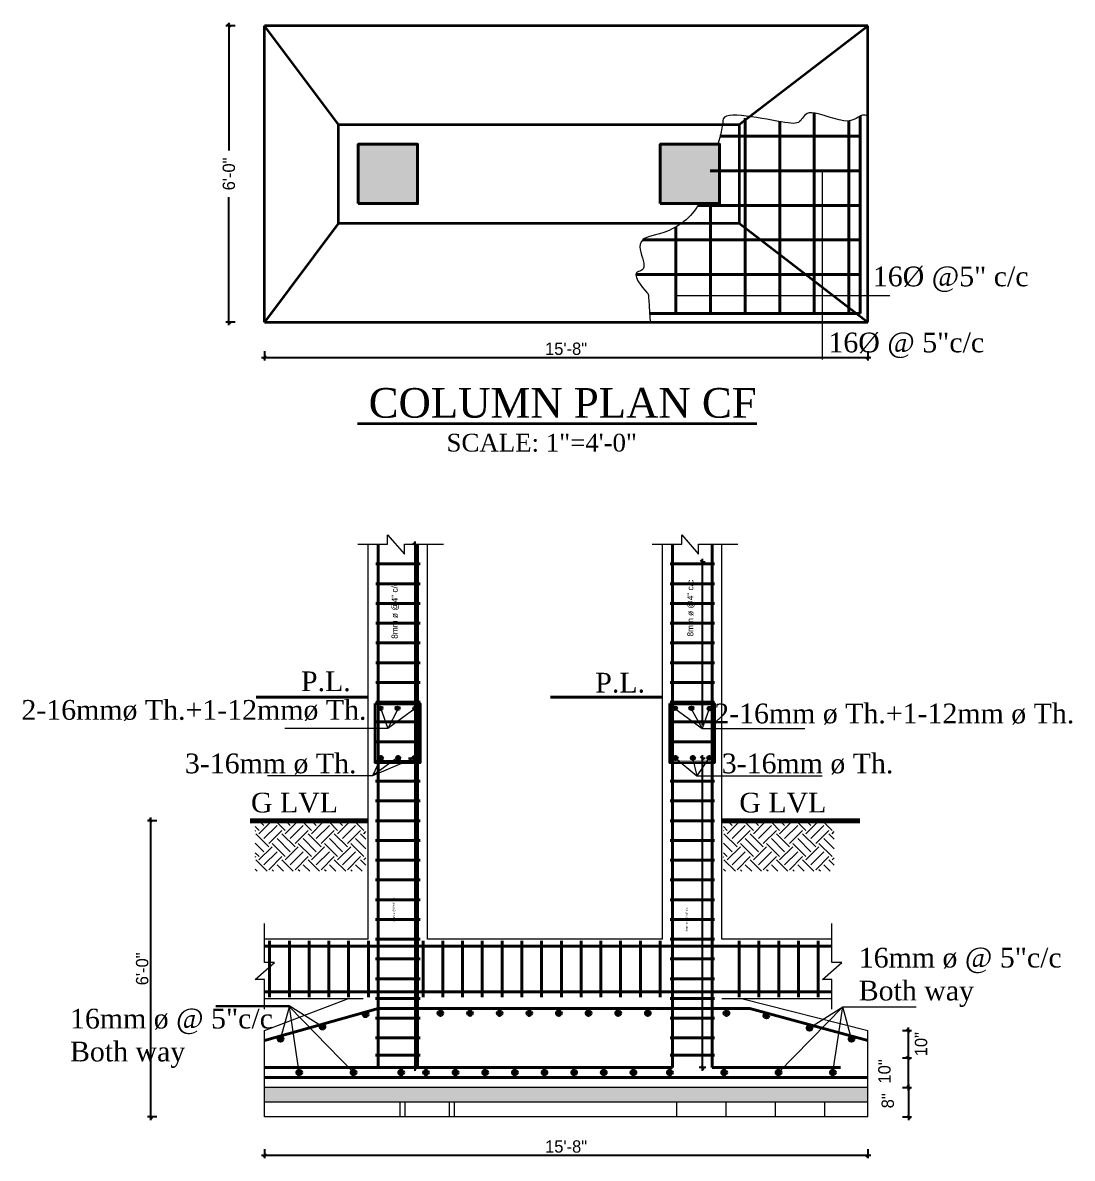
# Model space of a CAD drawing. Header units: inches. Extents: x -12073856 to 12321241, y -1226296 to 1319224.
# Drawn here: x 125933 to 126443, y 48647 to 49199 of the extents above; entities that cross this region are included whole.
import ezdxf
from ezdxf.enums import TextEntityAlignment as Align

# ---------------------------------------------------------------- set-up
doc = ezdxf.new("R2010")
doc.units = ezdxf.units.IN
doc.header["$MEASUREMENT"] = 0
doc.header["$PDMODE"] = 35
for name, color, linetype, lineweight in [('Column', 181, 'Continuous', 40), ('DIM_LINE', 173, 'Continuous', 20), ('elevation', 181, 'Continuous', 20), ('HACTH', 253, 'Continuous', 5), ('Hatch', 9, 'Continuous', 9), ('ST-REINFOR', 201, 'Continuous', 40), ('TEXT', 255, 'Continuous', 35), ('TRENCH', 1, 'Continuous', 35), ('WALL', 1, 'Continuous', 30), ('WALL ELV', 20, 'Continuous', 20), ('WALL SEC', 2, 'Continuous', 35)]:
    doc.layers.add(name, color=color, linetype=linetype, lineweight=lineweight)
doc.styles.add('NIR', font='COPRGTL.TTF')
doc.styles.add('ordinary', font='times.ttf')
doc.styles.get("Standard").update_dxf_attribs({"font": 'arial.ttf'})
doc.styles.add('TIMES 48', font='times.ttf', dxfattribs={"height": 4})
doc.dimstyles.new('Copy of Standard', dxfattribs={"dimtxt": 12, "dimasz": 4, "dimexe": 0, "dimexo": 6, "dimgap": 3, "dimtad": 1, "dimdec": 0, "dimzin": 0, "dimdsep": 46, "dimlunit": 4, "dimtxsty": 'Standard', "dimblk": 'ARCHTICK', "dimcen": 0.09, "dimdle": 3, "dimclrd": 256, "dimadec": 0, "dimazin": 0, "dimtfac": 1, "dimtdec": 0, "dimtofl": 0, "dimtmove": 0, "dimatfit": 3, "dimfxl": 1, "dimfxlon": 1, "dimtolj": 1, "dimtzin": 0, "dimlwd": -1, "dimarcsym": 0})
doc.dimstyles.new('nir 48', dxfattribs={"dimscale": 0.5, "dimtxt": 24, "dimasz": 3, "dimexe": 3, "dimexo": 6, "dimgap": 2, "dimtad": 3, "dimdec": 0, "dimzin": 3, "dimlunit": 4, "dimtxsty": 'NIR', "dimblk": 'OBLIQUE', "dimcen": 2.5, "dimdle": 3, "dimclrt": 3, "dimadec": 0, "dimazin": 0, "dimtfac": 1, "dimtdec": 0, "dimtmove": 2, "dimatfit": 3, "dimfxl": 1, "dimarcsym": 0})

# ---------------------------------------------------------------- blocks, each defined once
blk = doc.blocks.new('A$C269C7F18')
at = {"layer": 'Column'}
h = blk.add_hatch(color=256, dxfattribs=at)
h.paths.add_polyline_path([(12, 12), (8.85, 12), (8.86, 6), (12, 6)])
h.paths.add_polyline_path([(5.74, 12), (0, 12), (0, 6), (5.75, 6)])
h.paths.add_polyline_path([(8.85, 12), (5.74, 12), (5.75, 6), (8.86, 6)])
h.paths.add_polyline_path([(5.75, 6), (0, 6), (0, 0), (5.76, 0)])
h.paths.add_polyline_path([(8.86, 6), (5.75, 6), (5.76, 0), (8.87, 0)])
h.paths.add_polyline_path([(12, 6), (8.86, 6), (8.87, 0), (12, 0)])
blk.add_lwpolyline([(0, 0), (12, 0), (12, 12), (0, 12)], close=True, dxfattribs=at)
blk = doc.blocks.new('_ArchTick')
at = {"color": 0, "linetype": 'ByBlock', "const_width": 0.15}
blk.add_lwpolyline([(-0.5, -0.5), (0.5, 0.5)], dxfattribs=at)
blk = doc.blocks.new('_Oblique')
at = {"color": 0, "linetype": 'ByBlock', "lineweight": -2}
blk.add_line((-0.5, -0.5), (0.5, 0.5), dxfattribs=at)
blk = doc.blocks.new('*D2515')
at = {"layer": 'Defpoints', "color": 0, "transparency": 16777216}
for p in [(126033.68, 49197.68), (126050.95, 49197.68), (126050.95, 49053.68)]:
    blk.add_point(p, dxfattribs=at)
at = {"layer": 'DIM_LINE', "color": 0, "lineweight": -2, "transparency": 16777216}
for p, q in [((126036.68, 49197.68), (126032.18, 49197.68)), ((126036.68, 49053.68), (126032.18, 49053.68))]:
    blk.add_line(p, q, dxfattribs=at)
at = {"layer": 'DIM_LINE', "color": 0, "linetype": 'ByBlock', "lineweight": -2, "transparency": 16777216}
for p, q in [((126033.68, 49199.18), (126033.68, 49136.99)), ((126033.68, 49052.18), (126033.68, 49114.36))]:
    blk.add_line(p, q, dxfattribs=at)
at = {"layer": 'DIM_LINE', "color": 0, "lineweight": -2, "transparency": 16777216, "xscale": 1.5, "yscale": 1.5, "zscale": 1.5}
for p, rotation in [((126033.68, 49197.68), 90), ((126033.68, 49053.68), 270)]:
    blk.add_blockref('_Oblique', p, dxfattribs=dict(at, rotation=rotation))
at = {"layer": 'DIM_LINE', "color": 3, "transparency": 16777216, "insert": (126033.68, 49125.68), "char_height": 6, "attachment_point": 5, "rotation": 90, "style": 'NIR'}
blk.add_mtext('6\'-0"', dxfattribs=at)
blk = doc.blocks.new('*D2516')
at = {"layer": 'Defpoints', "color": 0, "transparency": 16777216}
for p in [(126121.66, 48945.49), (126123.97, 48841.64), (126130.15, 48841.64)]:
    blk.add_point(p, dxfattribs=at)
at = {"layer": 'DIM_LINE', "color": 0, "linetype": 'ByBlock', "lineweight": -2, "transparency": 16777216}
blk.add_line((126123.97, 48946.99), (126123.97, 48840.14), dxfattribs=at)
at = {"layer": 'DIM_LINE', "color": 0, "lineweight": -2, "transparency": 16777216}
for p, q in [((126123.97, 48945.49), (126125.47, 48945.49)), ((126126.97, 48841.64), (126122.47, 48841.64))]:
    blk.add_line(p, q, dxfattribs=at)
at = {"layer": 'DIM_LINE', "color": 0, "lineweight": -2, "transparency": 16777216, "xscale": 1.5, "yscale": 1.5, "zscale": 1.5}
for p, rotation in [((126123.97, 48945.49), 90), ((126123.97, 48841.64), 270)]:
    blk.add_blockref('_Oblique', p, dxfattribs=dict(at, rotation=rotation))
at = {"layer": 'DIM_LINE', "color": 3, "transparency": 16777216, "insert": (126114.5, 48913.55), "char_height": 3, "attachment_point": 5, "rotation": 90, "style": 'NIR'}
blk.add_mtext('8mm ø @4" c/c', dxfattribs=at)
blk = doc.blocks.new('*D2517')
at = {"layer": 'Defpoints', "color": 0, "transparency": 16777216}
for p in [(126108.54, 48841.64), (126123.97, 48691.32), (126125.35, 48691.32)]:
    blk.add_point(p, dxfattribs=at)
at = {"layer": 'DIM_LINE', "color": 0, "lineweight": -2, "transparency": 16777216}
for p, q in [((126120.97, 48841.64), (126125.47, 48841.64)), ((126123.97, 48691.32), (126122.47, 48691.32))]:
    blk.add_line(p, q, dxfattribs=at)
at = {"layer": 'DIM_LINE', "color": 0, "linetype": 'ByBlock', "lineweight": -2, "transparency": 16777216}
blk.add_line((126123.97, 48843.14), (126123.97, 48689.82), dxfattribs=at)
at = {"layer": 'DIM_LINE', "color": 0, "lineweight": -2, "transparency": 16777216, "xscale": 1.5, "yscale": 1.5, "zscale": 1.5}
for p, rotation in [((126123.97, 48841.64), 90), ((126123.97, 48691.32), 270)]:
    blk.add_blockref('_Oblique', p, dxfattribs=dict(at, rotation=rotation))
at = {"layer": 'DIM_LINE', "color": 3, "transparency": 16777216, "insert": (126113.93, 48768.13), "char_height": 1, "attachment_point": 5, "rotation": 90, "style": 'NIR'}
blk.add_mtext('8mm ø @6"+4" c/c', dxfattribs=at)
blk = doc.blocks.new('*D2518')
at = {"layer": 'Defpoints', "color": 0, "transparency": 16777216}
for p in [(126263.17, 48937.08), (126263.63, 48859.29), (126263.63, 48859.29)]:
    blk.add_point(p, dxfattribs=at)
at = {"layer": 'DIM_LINE', "color": 0, "linetype": 'ByBlock', "lineweight": -2, "transparency": 16777216}
blk.add_line((126263.63, 48938.58), (126263.63, 48857.79), dxfattribs=at)
at = {"layer": 'DIM_LINE', "color": 0, "lineweight": -2, "transparency": 16777216}
for p, q in [((126263.63, 48937.08), (126265.13, 48937.08)), ((126263.63, 48859.29), (126262.13, 48859.29))]:
    blk.add_line(p, q, dxfattribs=at)
at = {"layer": 'DIM_LINE', "color": 0, "lineweight": -2, "transparency": 16777216, "xscale": 1.5, "yscale": 1.5, "zscale": 1.5}
for p, rotation in [((126263.63, 48937.08), 90), ((126263.63, 48859.29), 270)]:
    blk.add_blockref('_Oblique', p, dxfattribs=dict(at, rotation=rotation))
at = {"layer": 'DIM_LINE', "color": 3, "transparency": 16777216, "insert": (126258.17, 48914.62), "char_height": 3, "attachment_point": 5, "rotation": 90, "style": 'NIR'}
blk.add_mtext('8mm ø @4" c/c', dxfattribs=at)
blk = doc.blocks.new('*D2519')
at = {"layer": 'Defpoints', "color": 0, "transparency": 16777216}
for p in [(126261.23, 48841.64), (126263.63, 48691.32), (126268.43, 48691.32)]:
    blk.add_point(p, dxfattribs=at)
at = {"layer": 'DIM_LINE', "color": 0, "linetype": 'ByBlock', "lineweight": -2, "transparency": 16777216}
blk.add_line((126263.63, 48843.14), (126263.63, 48689.82), dxfattribs=at)
at = {"layer": 'DIM_LINE', "color": 0, "lineweight": -2, "transparency": 16777216}
for p, q in [((126263.63, 48841.64), (126265.13, 48841.64)), ((126265.43, 48691.32), (126262.13, 48691.32))]:
    blk.add_line(p, q, dxfattribs=at)
at = {"layer": 'DIM_LINE', "color": 0, "lineweight": -2, "transparency": 16777216, "xscale": 1.5, "yscale": 1.5, "zscale": 1.5}
for p, rotation in [((126263.63, 48841.64), 90), ((126263.63, 48691.32), 270)]:
    blk.add_blockref('_Oblique', p, dxfattribs=dict(at, rotation=rotation))
at = {"layer": 'DIM_LINE', "color": 3, "transparency": 16777216, "insert": (126256.21, 48763.32), "char_height": 1, "attachment_point": 5, "rotation": 90, "style": 'NIR'}
blk.add_mtext('8mm ø @6"+4" c/c', dxfattribs=at)
blk = doc.blocks.new('*D2520')
at = {"layer": 'Defpoints', "color": 0, "transparency": 16777216}
for p in [(125995.67, 48811.32), (126011.18, 48811.32), (126011.18, 48667.32)]:
    blk.add_point(p, dxfattribs=at)
at = {"layer": 'DIM_LINE', "color": 0, "lineweight": -2, "transparency": 16777216}
for p, q in [((125998.67, 48811.32), (125994.17, 48811.32)), ((125998.67, 48667.32), (125994.17, 48667.32))]:
    blk.add_line(p, q, dxfattribs=at)
at = {"layer": 'DIM_LINE', "color": 0, "linetype": 'ByBlock', "lineweight": -2, "transparency": 16777216}
blk.add_line((125995.67, 48665.82), (125995.67, 48812.82), dxfattribs=at)
at = {"layer": 'DIM_LINE', "color": 0, "lineweight": -2, "transparency": 16777216, "xscale": 1.5, "yscale": 1.5, "zscale": 1.5}
for p, rotation in [((125995.67, 48811.32), 90), ((125995.67, 48667.32), 270)]:
    blk.add_blockref('_Oblique', p, dxfattribs=dict(at, rotation=rotation))
at = {"layer": 'DIM_LINE', "color": 3, "transparency": 16777216, "insert": (125991.57, 48739.32), "char_height": 6, "attachment_point": 5, "rotation": 90, "style": 'NIR'}
blk.add_mtext('6\'-0"', dxfattribs=at)
blk = doc.blocks.new('*D2521')
at = {"layer": 'Defpoints', "color": 0, "transparency": 16777216}
for p in [(126319.65, 48681.72), (126319.65, 48667.32), (126363.92, 48667.32)]:
    blk.add_point(p, dxfattribs=at)
at = {"layer": 'DIM_LINE', "color": 0, "lineweight": -2, "transparency": 16777216}
for p, q in [((126360.92, 48681.72), (126365.42, 48681.72)), ((126360.92, 48667.32), (126365.42, 48667.32))]:
    blk.add_line(p, q, dxfattribs=at)
at = {"layer": 'DIM_LINE', "color": 0, "linetype": 'ByBlock', "lineweight": -2, "transparency": 16777216}
blk.add_line((126363.92, 48683.22), (126363.92, 48665.82), dxfattribs=at)
at = {"layer": 'DIM_LINE', "color": 0, "lineweight": -2, "transparency": 16777216, "xscale": 1.5, "yscale": 1.5, "zscale": 1.5}
for p, rotation in [((126363.92, 48681.72), 90), ((126363.92, 48667.32), 270)]:
    blk.add_blockref('_Oblique', p, dxfattribs=dict(at, rotation=rotation))
at = {"layer": 'DIM_LINE', "color": 3, "transparency": 16777216, "insert": (126353.83, 48675.19), "char_height": 6, "attachment_point": 5, "rotation": 90, "style": 'NIR'}
blk.add_mtext('8"', dxfattribs=at)
blk = doc.blocks.new('*D2522')
at = {"layer": 'Defpoints', "color": 0, "transparency": 16777216}
for p in [(126319.93, 48696.12), (126363.92, 48696.12), (126299.78, 48681.72)]:
    blk.add_point(p, dxfattribs=at)
at = {"layer": 'DIM_LINE', "color": 0, "linetype": 'ByBlock', "lineweight": -2, "transparency": 16777216}
blk.add_line((126363.92, 48680.22), (126363.92, 48697.62), dxfattribs=at)
at = {"layer": 'DIM_LINE', "color": 0, "lineweight": -2, "transparency": 16777216}
for p, q in [((126360.92, 48696.12), (126365.42, 48696.12)), ((126360.92, 48681.72), (126365.42, 48681.72))]:
    blk.add_line(p, q, dxfattribs=at)
at = {"layer": 'DIM_LINE', "color": 0, "lineweight": -2, "transparency": 16777216, "xscale": 1.5, "yscale": 1.5, "zscale": 1.5}
for p, rotation in [((126363.92, 48696.12), 90), ((126363.92, 48681.72), 270)]:
    blk.add_blockref('_Oblique', p, dxfattribs=dict(at, rotation=rotation))
at = {"layer": 'DIM_LINE', "color": 3, "transparency": 16777216, "insert": (126352.23, 48689.46), "char_height": 6, "attachment_point": 5, "rotation": 90, "style": 'NIR'}
blk.add_mtext('10"', dxfattribs=at)
blk = doc.blocks.new('*D2523')
at = {"layer": 'Defpoints', "color": 0, "transparency": 16777216}
for p in [(126050.95, 49053.68), (126344.07, 49053.68), (126344.07, 49036.49)]:
    blk.add_point(p, dxfattribs=at)
at = {"layer": 'DIM_LINE', "color": 0, "lineweight": -2, "transparency": 16777216}
for p, q in [((126050.95, 49039.49), (126050.95, 49034.99)), ((126344.07, 49039.49), (126344.07, 49034.99))]:
    blk.add_line(p, q, dxfattribs=at)
at = {"layer": 'DIM_LINE', "color": 0, "linetype": 'ByBlock', "lineweight": -2, "transparency": 16777216}
blk.add_line((126049.45, 49036.49), (126345.57, 49036.49), dxfattribs=at)
at = {"layer": 'DIM_LINE', "color": 0, "lineweight": -2, "transparency": 16777216, "xscale": 1.5, "yscale": 1.5, "zscale": 1.5, "rotation": 180}
blk.add_blockref('_Oblique', (126050.95, 49036.49), dxfattribs=at)
at = {"layer": 'DIM_LINE', "color": 0, "lineweight": -2, "transparency": 16777216, "xscale": 1.5, "yscale": 1.5, "zscale": 1.5}
blk.add_blockref('_Oblique', (126344.07, 49036.49), dxfattribs=at)
at = {"layer": 'DIM_LINE', "color": 3, "transparency": 16777216, "insert": (126197.51, 49040.68), "char_height": 6, "attachment_point": 5, "style": 'NIR'}
blk.add_mtext('15\'-8"', dxfattribs=at)
blk = doc.blocks.new('*D2524')
at = {"layer": 'Defpoints', "color": 0, "transparency": 16777216}
for p in [(126050.95, 48667.32), (126344.07, 48667.32), (126344.07, 48648.74)]:
    blk.add_point(p, dxfattribs=at)
at = {"layer": 'DIM_LINE', "color": 0, "linetype": 'ByBlock', "lineweight": -2, "transparency": 16777216}
blk.add_line((126049.45, 48648.74), (126345.57, 48648.74), dxfattribs=at)
at = {"layer": 'DIM_LINE', "color": 0, "lineweight": -2, "transparency": 16777216}
for p, q in [((126050.95, 48651.74), (126050.95, 48647.24)), ((126344.07, 48651.74), (126344.07, 48647.24))]:
    blk.add_line(p, q, dxfattribs=at)
at = {"layer": 'DIM_LINE', "color": 0, "lineweight": -2, "transparency": 16777216, "xscale": 1.5, "yscale": 1.5, "zscale": 1.5, "rotation": 180}
blk.add_blockref('_Oblique', (126050.95, 48648.74), dxfattribs=at)
at = {"layer": 'DIM_LINE', "color": 0, "lineweight": -2, "transparency": 16777216, "xscale": 1.5, "yscale": 1.5, "zscale": 1.5}
blk.add_blockref('_Oblique', (126344.07, 48648.74), dxfattribs=at)
at = {"layer": 'DIM_LINE', "color": 3, "transparency": 16777216, "insert": (126197.51, 48652.94), "char_height": 6, "attachment_point": 5, "style": 'NIR'}
blk.add_mtext('15\'-8"', dxfattribs=at)
blk = doc.blocks.new('*D2525')
at = {"layer": 'Defpoints', "color": 0, "transparency": 16777216}
for p in [(126344.07, 48709.29), (126363.91, 48709.29), (126363.92, 48696.12)]:
    blk.add_point(p, dxfattribs=at)
at = {"layer": 'DIM_LINE', "color": 0, "lineweight": -2, "transparency": 16777216}
for p, q in [((126360.91, 48709.29), (126365.41, 48709.29)), ((126363.91, 48696.12), (126362.41, 48696.12))]:
    blk.add_line(p, q, dxfattribs=at)
at = {"layer": 'DIM_LINE', "color": 0, "linetype": 'ByBlock', "lineweight": -2, "transparency": 16777216}
blk.add_line((126363.91, 48694.62), (126363.91, 48710.79), dxfattribs=at)
at = {"layer": 'DIM_LINE', "color": 0, "lineweight": -2, "transparency": 16777216, "xscale": 1.5, "yscale": 1.5, "zscale": 1.5}
for p, rotation in [((126363.91, 48709.29), 90), ((126363.91, 48696.12), 270)]:
    blk.add_blockref('_Oblique', p, dxfattribs=dict(at, rotation=rotation))
at = {"layer": 'DIM_LINE', "color": 3, "transparency": 16777216, "insert": (126370.01, 48702.71), "char_height": 6, "attachment_point": 5, "rotation": 90, "style": 'NIR'}
blk.add_mtext('10"', dxfattribs=at)

msp = doc.modelspace()

# ---------------------------------------------------------------- hatches: boundary and pattern name
at = {"layer": 'HACTH'}
h = msp.add_hatch(dxfattribs=at)
h.set_pattern_fill('AR-CONC', color=256, scale=1.2, style=0)
h.set_pattern_definition([(50, (-44046.329, 220750.858), (8.6071222, -0.75302562), [0.9, -9.9]), (355, (-44046.329, 220750.858), (-1.665016, 9.0263056), [0.72, -7.92]), (100.4514, (-44045.612, 220750.795), (6.94211258, 8.2732745), [0.76488228, -8.41370534]), (46.1842, (-44046.329, 220753.258), (12.8068926, -1.98622817), [1.35, -14.85]), (96.6356, (-44045.262, 220753.092), (11.21595247, 11.68941445), [1.14732346, -12.620556]), (351.1842, (-44046.329, 220753.258), (11.21594334, 11.6894232), [1.08, -11.88]), (21, (-44045.129, 220752.658), (7.16288463, -4.83142669), [0.9, -9.9]), (326, (-44045.129, 220752.658), (2.91978398, 8.70180054), [0.72, -7.92]), (71.4514, (-44044.532, 220752.255), (10.08267154, 3.87036596), [0.76488228, -8.41370534]), (37.5, (-44046.329, 220750.8577), (0.145918264, 3.994726246), [0, -7.824, 0, -8.04, 0, -7.95]), (7.5, (-44046.329, 220750.8577), (3.15683445, 4.73294054), [0, -4.584, 0, -7.644, 0, -3.03]), (327.5, (-44049.005, 220750.8577), (6.405869234, -0.27065846), [0, -3, 0, -9.36, 0, -12.42]), (317.5, (-44050.205, 220750.8577), (6.99823403, 1.20125979), [0, -3.9, 0, -6.216, 0, -8.82])])
h.paths.add_polyline_path([(126050.95, 48681.72), (126050.95, 48674.52), (126344.07, 48674.52), (126344.07, 48681.72)])
at = {"layer": 'Hatch'}
h = msp.add_hatch(dxfattribs=at)
h.set_pattern_fill('EARTH', color=256, scale=36, angle=45, style=0)
h.set_pattern_definition([(45, (38497.691, 8898.189), (1e-15, 12.7279221), [9, -9]), (45, (38495.304, 8900.5755), (1e-15, 12.7279221), [9, -9]), (45, (38492.918, 8902.962), (1e-15, 12.7279221), [9, -9]), (135, (38492.918, 8904.553), (-12.7279221, 1e-15), [9, -9]), (135, (38495.304, 8906.9395), (-12.7279221, 1e-15), [9, -9]), (135, (38497.691, 8909.326), (-12.7279221, 1e-15), [9, -9])])
h.paths.add_polyline_path([(126100.24, 48810.28), (126046.47, 48810.28), (126046.47, 48786.75), (126100.24, 48786.75)])
h = msp.add_hatch(dxfattribs=at)
h.set_pattern_fill('EARTH', color=256, scale=36, angle=45, style=0)
h.set_pattern_definition([(45, (38725.225, 8898.189), (1e-15, 12.7279221), [9, -9]), (45, (38722.838, 8900.5755), (1e-15, 12.7279221), [9, -9]), (45, (38720.452, 8902.962), (1e-15, 12.7279221), [9, -9]), (135, (38720.452, 8904.553), (-12.7279221, 1e-15), [9, -9]), (135, (38722.838, 8906.9395), (-12.7279221, 1e-15), [9, -9]), (135, (38725.225, 8909.326), (-12.7279221, 1e-15), [9, -9])])
h.paths.add_polyline_path([(126327.77, 48810.28), (126274, 48810.28), (126274, 48786.75), (126327.77, 48786.75)])
at = {"layer": 'WALL SEC'}
for points in [[(126106.45, 48866, 1), (126108.17, 48866, 1)], [(126106.45, 48866, 1), (126108.17, 48866, 1)], [(126108.21, 48866, -1), (126106.48, 48866, -1)], [(126114.78, 48866, 1), (126116.51, 48866, 1)], [(126114.78, 48866, 1), (126116.51, 48866, 1)], [(126116.54, 48866, -1), (126114.82, 48866, -1)], [(126123.37, 48865.87, 1), (126125.1, 48865.87, 1)], [(126123.37, 48865.87, 1), (126125.1, 48865.87, 1)], [(126125.13, 48865.87, -1), (126123.41, 48865.87, -1)], [(126249.51, 48866, 1), (126251.24, 48866, 1)], [(126249.51, 48866, 1), (126251.24, 48866, 1)], [(126251.28, 48866, -1), (126249.55, 48866, -1)], [(126257.55, 48866, 1), (126259.27, 48866, 1)], [(126257.55, 48866, 1), (126259.27, 48866, 1)], [(126259.31, 48866, -1), (126257.58, 48866, -1)], [(126266.44, 48865.87, 1), (126268.16, 48865.87, 1)], [(126266.44, 48865.87, 1), (126268.16, 48865.87, 1)], [(126268.2, 48865.87, -1), (126266.47, 48865.87, -1)], [(126106.69, 48841.79, 1), (126108.42, 48841.79, 1)], [(126106.69, 48841.79, 1), (126108.42, 48841.79, 1)], [(126108.46, 48841.79, -1), (126106.73, 48841.79, -1)], [(126115.09, 48841.79, 1), (126116.82, 48841.79, 1)], [(126115.09, 48841.79, 1), (126116.82, 48841.79, 1)], [(126116.86, 48841.79, -1), (126115.13, 48841.79, -1)], [(126123.09, 48841.86, 1), (126124.82, 48841.86, 1)], [(126123.09, 48841.86, 1), (126124.82, 48841.86, 1)], [(126124.85, 48841.86, -1), (126123.13, 48841.86, -1)], [(126249.85, 48841.79, 1), (126251.58, 48841.79, 1)], [(126249.85, 48841.79, 1), (126251.58, 48841.79, 1)], [(126251.62, 48841.79, -1), (126249.89, 48841.79, -1)], [(126258.25, 48841.79, 1), (126259.98, 48841.79, 1)], [(126258.25, 48841.79, 1), (126259.98, 48841.79, 1)], [(126260.02, 48841.79, -1), (126258.29, 48841.79, -1)], [(126266.25, 48841.86, 1), (126267.98, 48841.86, 1)], [(126266.25, 48841.86, 1), (126267.98, 48841.86, 1)], [(126268.01, 48841.86, -1), (126266.29, 48841.86, -1)], [(126098.91, 48717.18, 1), (126101.31, 48717.18, 1)], [(126137.64, 48717.74, -1), (126135.24, 48717.74, -1)], [(126152.04, 48717.74, -1), (126149.64, 48717.74, -1)], [(126166.44, 48717.74, -1), (126164.04, 48717.74, -1)], [(126180.84, 48717.74, -1), (126178.44, 48717.74, -1)], [(126195.24, 48717.74, -1), (126192.84, 48717.74, -1)], [(126209.64, 48717.74, -1), (126207.24, 48717.74, -1)], [(126224.04, 48717.74, -1), (126221.64, 48717.74, -1)], [(126238.44, 48717.74, -1), (126236.04, 48717.74, -1)], [(126276.61, 48717.74, -1), (126274.21, 48717.74, -1)], [(126296.04, 48716.54, -1), (126293.64, 48716.54, -1)], [(126077.96, 48711.14, 1), (126080.36, 48711.14, 1)], [(126317, 48710.57, -1), (126314.6, 48710.57, -1)], [(126057.59, 48705.22, 1), (126059.99, 48705.22, 1)], [(126337.43, 48705.22, -1), (126335.03, 48705.22, -1)], [(126069.05, 48688.91, 1), (126066.65, 48688.91, 1)], [(126095.45, 48688.91, 1), (126093.05, 48688.91, 1)], [(126116.23, 48688.91, -1), (126118.63, 48688.91, -1)], [(126128.23, 48688.91, -1), (126130.63, 48688.91, -1)], [(126142.63, 48688.91, -1), (126145.03, 48688.91, -1)], [(126157.03, 48688.91, -1), (126159.43, 48688.91, -1)], [(126171.43, 48688.91, -1), (126173.83, 48688.91, -1)], [(126185.83, 48688.91, -1), (126188.23, 48688.91, -1)], [(126200.23, 48688.91, -1), (126202.63, 48688.91, -1)], [(126214.63, 48688.91, -1), (126217.03, 48688.91, -1)], [(126229.03, 48688.91, -1), (126231.43, 48688.91, -1)], [(126246.77, 48688.91, -1), (126249.17, 48688.91, -1)], [(126273.17, 48688.91, -1), (126275.57, 48688.91, -1)], [(126299.57, 48688.91, -1), (126301.97, 48688.91, -1)], [(126325.97, 48688.91, -1), (126328.37, 48688.91, -1)]]:
    msp.add_hatch(color=256, dxfattribs=at).paths.add_polyline_path(points)

# ---------------------------------------------------------------- linework, layer by layer
at = {"layer": 'Column'}
for points in [[(126096.55, 49111.28), (126125.35, 49111.28), (126125.35, 49140.08), (126096.55, 49140.08), (126096.55, 49111.28)], [(126243.27, 49111.28), (126272.07, 49111.28), (126272.07, 49140.08), (126243.27, 49140.08), (126243.27, 49111.28)]]:
    msp.add_lwpolyline(points, dxfattribs=at)
for points in [[(126096.55, 49111.28), (126125.35, 49111.28), (126125.35, 49140.08), (126096.55, 49140.08)], [(126243.27, 49111.28), (126272.07, 49111.28), (126272.07, 49140.08), (126243.27, 49140.08)]]:
    msp.add_lwpolyline(points, close=True, dxfattribs=at)
at = {"layer": 'Column', "const_width": 0.24}
for points in [[(126107.19, 48867.13), (126124.15, 48867.13, -0.414214), (126125.35, 48865.93), (126125.35, 48841.93, -0.414214), (126124.15, 48840.73), (126107.19, 48840.73, -0.414214), (126105.99, 48841.93), (126105.99, 48865.93, -0.414214)], [(126250.35, 48867.13), (126267.31, 48867.13, -0.414214), (126268.51, 48865.93), (126268.51, 48841.93, -0.414214), (126267.31, 48840.73), (126250.35, 48840.73, -0.414214), (126249.15, 48841.93), (126249.15, 48865.93, -0.414214)]]:
    msp.add_lwpolyline(points, format="xyb", close=True, dxfattribs=at)
at = {"layer": 'DIM_LINE'}
for p, q in [((126125.44, 48865.93), (126124.54, 48864.66)), ((126268.51, 48865.93), (126267.61, 48864.66))]:
    msp.add_line(p, q, dxfattribs=at)
at = {"layer": 'DIM_LINE', "const_width": 2.4}
for points in [[(126043.93, 48811.32), (126101.35, 48811.32)], [(126340.25, 48811.32), (126273.23, 48811.32)]]:
    msp.add_lwpolyline(points, dxfattribs=at)
at = {"layer": 'DIM_LINE'}
for points, knots in [([(126344.07, 49153.73), (126340.35, 49155.56), (126337.25, 49147.25), (126314.6, 49158.64), (126311.66, 49150.2), (126304.7, 49149.69), (126271.07, 49157.79), (126273.98, 49150.24), (126271.29, 49140.08)], [37.108323, 37.108323, 37.108323, 37.108323, 43.242576, 49.95234, 54.997892, 60.978869, 73.418852, 74.68227, 74.68227, 74.68227, 74.68227]), ([(126262.09, 49111.28), (126258.42, 49104.3), (126247.06, 49095.98), (126229.98, 49094.87), (126237.93, 49078.19), (126226.63, 49079.02), (126237.48, 49067.27), (126237.47, 49067.27), (126238.44, 49053.97)], [34.328629, 34.328629, 34.328629, 34.328629, 43.242576, 49.95234, 54.997892, 60.978869, 73.418852, 75.377123, 75.377123, 75.377123, 75.377123])]:
    msp.add_open_spline(points, degree=3, knots=knots, dxfattribs=at)
at = {"layer": 'elevation'}
msp.add_line((126104.55, 49111.28), (126096.55, 49111.28), dxfattribs=at)
at = {"layer": 'HACTH'}
for p, q in [((126116.87, 48667.32), (126116.87, 48674.52)), ((126119.27, 48667.32), (126119.27, 48674.52)), ((126140.87, 48667.32), (126140.87, 48674.52)), ((126143.27, 48667.32), (126143.27, 48674.52)), ((126251.27, 48667.32), (126251.27, 48674.52)), ((126275.27, 48667.32), (126275.27, 48674.52)), ((126299.27, 48667.32), (126299.27, 48674.52)), ((126323.27, 48667.32), (126323.27, 48674.52))]:
    msp.add_line(p, q, dxfattribs=at)
at = {"layer": 'Hatch', "linetype": 'Continuous'}
for points in [[(126096.3, 48945.72), (126110.7, 48945.72), (126110.7, 48950.27), (126118.93, 48940.81), (126118.93, 48945.72), (126137.93, 48945.72)], [(126239.29, 48945.72), (126253.69, 48945.72), (126253.68, 48950.27), (126261.91, 48940.81), (126261.92, 48945.72), (126280.92, 48945.72)], [(126050.95, 48719.79), (126050.95, 48734.19), (126046.4, 48734.18), (126055.87, 48742.41), (126050.95, 48742.41), (126050.95, 48761.41)], [(126326.59, 48719.79), (126326.59, 48734.19), (126322.05, 48734.18), (126331.51, 48742.41), (126326.59, 48742.41), (126326.59, 48761.41)]]:
    msp.add_lwpolyline(points, dxfattribs=at)
at = {"layer": 'ST-REINFOR'}
for p, q in [((126318.1, 49057.9), (126318.12, 49155.32)), ((126284.5, 49057.9), (126284.51, 49152.76)), ((126301.3, 49057.9), (126301.31, 49151.11)), ((126334.9, 49057.9), (126334.91, 49151.43)), ((126340.4, 49057.79), (126340.41, 49153.78)), ((126272.3, 49144.01), (126340.41, 49144.01)), ((126267.56, 49127.21), (126340.41, 49127.21)), ((126267.7, 49057.9), (126267.71, 49111.28)), ((126261.62, 49110.41), (126340.41, 49110.41)), ((126250.9, 49057.91), (126250.91, 49099.9)), ((126234.78, 49093.61), (126340.41, 49093.61)), ((126231.38, 49076.81), (126340.41, 49076.81)), ((126238.16, 49057.91), (126340.41, 49057.91)), ((126106.15, 48691.32), (126106.15, 48945.72)), ((126125.35, 48691.32), (126125.35, 48945.72)), ((126249.23, 48691.32), (126249.23, 48945.72)), ((126268.43, 48691.32), (126268.43, 48945.72)), ((126105.04, 48936.12), (126126.64, 48936.12)), ((126248.03, 48936.12), (126269.63, 48936.12)), ((126105.04, 48926.52), (126126.64, 48926.52)), ((126248.03, 48926.52), (126269.63, 48926.52)), ((126105.04, 48916.92), (126126.64, 48916.92)), ((126248.03, 48916.92), (126269.63, 48916.92)), ((126105.04, 48907.32), (126126.64, 48907.32)), ((126248.03, 48907.32), (126269.63, 48907.32)), ((126105.04, 48897.72), (126126.64, 48897.72)), ((126248.03, 48897.72), (126269.63, 48897.72)), ((126105.04, 48888.12), (126126.64, 48888.12)), ((126248.03, 48888.12), (126269.63, 48888.12)), ((126105.04, 48878.52), (126126.64, 48878.52)), ((126248.03, 48878.52), (126269.63, 48878.52)), ((126101.44, 48871.32), (126047, 48871.32)), ((126105.04, 48868.92), (126126.64, 48868.92)), ((126244.43, 48871.32), (126189.99, 48871.32)), ((126248.03, 48868.92), (126269.63, 48868.92)), ((126105.04, 48859.32), (126126.64, 48859.32)), ((126248.03, 48859.32), (126269.63, 48859.32)), ((126104.95, 48849.72), (126126.55, 48849.72)), ((126248.03, 48849.72), (126269.63, 48849.72)), ((126104.95, 48840.12), (126126.55, 48840.12)), ((126104.95, 48830.52), (126126.55, 48830.52)), ((126248.03, 48830.52), (126269.63, 48830.52)), ((126104.95, 48820.92), (126126.55, 48820.92)), ((126248.03, 48820.92), (126269.63, 48820.92)), ((126104.95, 48811.32), (126126.55, 48811.32)), ((126248.03, 48811.32), (126269.63, 48811.32)), ((126104.95, 48801.72), (126126.55, 48801.72)), ((126248.03, 48801.72), (126269.63, 48801.72)), ((126104.95, 48792.12), (126126.55, 48792.12)), ((126248.03, 48792.12), (126269.63, 48792.12)), ((126104.95, 48782.52), (126126.55, 48782.52)), ((126248.03, 48782.52), (126269.63, 48782.52)), ((126104.95, 48772.92), (126126.55, 48772.92)), ((126248.03, 48772.92), (126269.63, 48772.92)), ((126104.95, 48763.32), (126126.55, 48763.32)), ((126248.03, 48763.32), (126269.63, 48763.32)), ((126053.47, 48752.87), (126053.47, 48725.63)), ((126063.07, 48752.87), (126063.07, 48725.63)), ((126072.67, 48752.87), (126072.67, 48725.63)), ((126082.27, 48752.87), (126082.27, 48725.63)), ((126091.87, 48752.87), (126091.87, 48725.63)), ((126101.47, 48752.87), (126101.47, 48725.63)), ((126104.95, 48753.72), (126126.55, 48753.72)), ((126128.01, 48752.87), (126128.01, 48725.63)), ((126137.61, 48752.87), (126137.61, 48725.63)), ((126147.21, 48752.87), (126147.21, 48725.63)), ((126156.81, 48752.87), (126156.81, 48725.63)), ((126166.41, 48752.87), (126166.41, 48725.63)), ((126176.01, 48752.87), (126176.01, 48725.63)), ((126185.61, 48752.87), (126185.61, 48725.63)), ((126195.21, 48752.87), (126195.21, 48725.63)), ((126204.81, 48752.87), (126204.81, 48725.63)), ((126214.41, 48752.87), (126214.41, 48725.63)), ((126224.01, 48752.87), (126224.01, 48725.63)), ((126233.61, 48752.87), (126233.61, 48725.63)), ((126243.21, 48752.87), (126243.21, 48725.63)), ((126248.03, 48753.72), (126269.63, 48753.72)), ((126281.61, 48752.87), (126281.61, 48725.63)), ((126291.21, 48752.87), (126291.21, 48725.63)), ((126300.81, 48752.87), (126300.81, 48725.63)), ((126310.41, 48752.87), (126310.41, 48725.63)), ((126320.01, 48752.87), (126320.01, 48725.63)), ((126050.95, 48750.4), (126326.59, 48750.4)), ((126104.95, 48744.12), (126126.55, 48744.12)), ((126248.03, 48744.12), (126269.63, 48744.12)), ((126104.95, 48734.52), (126126.55, 48734.52)), ((126248.03, 48734.52), (126269.63, 48734.52)), ((126326.59, 48728.11), (126050.95, 48728.13)), ((126104.95, 48724.92), (126126.55, 48724.92)), ((126248.03, 48724.92), (126269.63, 48724.92)), ((126106.15, 48720.12), (126050.95, 48704.45)), ((126106.15, 48720.12), (126269.67, 48720.12)), ((126286.74, 48720.12), (126211.75, 48720.12)), ((126286.74, 48720.12), (126344.07, 48704.45)), ((126104.95, 48715.32), (126126.55, 48715.32)), ((126248.03, 48715.32), (126269.63, 48715.32)), ((126104.95, 48705.72), (126126.55, 48705.72)), ((126248.03, 48705.72), (126269.63, 48705.72)), ((126104.95, 48697.31), (126126.55, 48697.31)), ((126248.03, 48697.31), (126269.63, 48697.31)), ((126050.95, 48691.32), (126108.62, 48691.32)), ((126344.07, 48686.52), (126050.95, 48686.52)), ((126074.95, 48691.32), (126137.35, 48691.32)), ((126249.23, 48691.32), (126125.35, 48691.32)), ((126268.43, 48691.32), (126330.83, 48691.32))]:
    msp.add_line(p, q, dxfattribs=at)
at = {"layer": 'TRENCH'}
for p, q in [((126344.07, 49197.68), (126050.95, 49197.68)), ((126050.95, 49053.68), (126050.95, 49197.68)), ((126086.95, 49149.68), (126050.95, 49197.68)), ((126281.67, 49149.68), (126344.07, 49197.68)), ((126344.07, 49053.68), (126344.07, 49197.68)), ((126086.95, 49149.68), (126281.67, 49149.68)), ((126086.95, 49101.68), (126086.95, 49149.68)), ((126281.67, 49149.68), (126281.67, 49101.68)), ((126086.95, 49101.68), (126050.95, 49053.68)), ((126086.95, 49101.68), (126281.67, 49101.68)), ((126281.67, 49101.68), (126344.07, 49053.68)), ((126050.95, 49053.68), (126344.07, 49053.68)), ((126142.15, 49053.68), (126344.07, 49053.68))]:
    msp.add_line(p, q, dxfattribs=at)
for points in [[(126104.79, 48868.33), (126126.55, 48868.33), (126126.55, 48839.53), (126104.79, 48839.53)], [(126247.95, 48868.33), (126269.71, 48868.33), (126269.71, 48839.53), (126247.95, 48839.53)]]:
    msp.add_lwpolyline(points, close=True, dxfattribs=at)
at = {"layer": 'WALL'}
msp.add_line((126106.02, 49111.28), (126106.15, 49111.28), dxfattribs=at)
at = {"layer": 'WALL ELV'}
for p, q in [((126101.35, 48753.72), (126101.35, 48945.72)), ((126130.15, 48753.72), (126130.15, 48945.72)), ((126244.43, 48753.72), (126244.43, 48945.72)), ((126273.23, 48753.72), (126273.23, 48945.72)), ((126101.35, 48753.72), (126050.95, 48753.72)), ((126244.43, 48753.72), (126130.15, 48753.72)), ((126326.59, 48753.72), (126273.23, 48753.72)), ((126050.95, 48724.92), (126098.95, 48724.92)), ((126050.95, 48709.29), (126091.75, 48724.92)), ((126273.23, 48724.92), (126326.59, 48724.92)), ((126282.83, 48724.92), (126344.07, 48709.29)), ((126050.95, 48667.32), (126050.95, 48709.29)), ((126344.07, 48667.32), (126344.07, 48709.29)), ((126344.07, 48681.72), (126050.95, 48681.72)), ((126344.07, 48674.52), (126050.95, 48674.52)), ((126344.07, 48667.32), (126050.95, 48667.32))]:
    msp.add_line(p, q, dxfattribs=at)
at = {"layer": 'WALL SEC'}
for centre, radius in [((126107.31, 48866), 0.864), ((126107.31, 48866), 0.864), ((126107.35, 48866), 0.864), ((126115.64, 48866), 0.864), ((126115.64, 48866), 0.864), ((126115.68, 48866), 0.864), ((126124.23, 48865.87), 0.864), ((126124.23, 48865.87), 0.864), ((126124.27, 48865.87), 0.864), ((126250.38, 48866), 0.864), ((126250.38, 48866), 0.864), ((126250.41, 48866), 0.864), ((126258.41, 48866), 0.864), ((126258.41, 48866), 0.864), ((126258.45, 48866), 0.864), ((126267.3, 48865.87), 0.864), ((126267.3, 48865.87), 0.864), ((126267.34, 48865.87), 0.864), ((126107.56, 48841.79), 0.864), ((126107.56, 48841.79), 0.864), ((126107.6, 48841.79), 0.864), ((126115.96, 48841.79), 0.864), ((126115.96, 48841.79), 0.864), ((126116, 48841.79), 0.864), ((126123.95, 48841.86), 0.864), ((126123.95, 48841.86), 0.864), ((126123.99, 48841.86), 0.864), ((126250.72, 48841.79), 0.864), ((126250.72, 48841.79), 0.864), ((126250.76, 48841.79), 0.864), ((126259.12, 48841.79), 0.864), ((126259.12, 48841.79), 0.864), ((126259.16, 48841.79), 0.864), ((126267.11, 48841.86), 0.864), ((126267.11, 48841.86), 0.864), ((126267.15, 48841.86), 0.864), ((126100.11, 48717.18), 1.2), ((126136.44, 48717.74), 1.2), ((126150.84, 48717.74), 1.2), ((126165.24, 48717.74), 1.2), ((126179.64, 48717.74), 1.2), ((126194.04, 48717.74), 1.2), ((126208.44, 48717.74), 1.2), ((126222.84, 48717.74), 1.2), ((126237.24, 48717.74), 1.2), ((126275.41, 48717.74), 1.2), ((126294.84, 48716.54), 1.2), ((126079.16, 48711.14), 1.2), ((126315.8, 48710.57), 1.2), ((126058.79, 48705.22), 1.2), ((126336.23, 48705.22), 1.2), ((126067.85, 48688.91), 1.2), ((126094.25, 48688.91), 1.2), ((126117.43, 48688.91), 1.2), ((126129.43, 48688.91), 1.2), ((126143.83, 48688.91), 1.2), ((126158.23, 48688.91), 1.2), ((126172.63, 48688.91), 1.2), ((126187.03, 48688.91), 1.2), ((126201.43, 48688.91), 1.2), ((126215.83, 48688.91), 1.2), ((126230.23, 48688.91), 1.2), ((126247.97, 48688.91), 1.2), ((126274.37, 48688.91), 1.2), ((126300.77, 48688.91), 1.2), ((126327.17, 48688.91), 1.2)]:
    msp.add_circle(centre, radius, dxfattribs=at)

# ---------------------------------------------------------------- block references
at = {"layer": 'DIM_LINE', "xscale": 2.399999999994179, "yscale": 2.400000000001455, "zscale": 2.400000000000546}
for p in [(126096.55, 49111.28), (126243.27, 49111.28)]:
    msp.add_blockref('A$C269C7F18', p, dxfattribs=at)

# ---------------------------------------------------------------- texts
at = {"style": 'ordinary'}
for p in [(126080.8, 48879.09), (126223.79, 48878.42)]:
    msp.add_text('P.L.', height=9.6, dxfattribs=at).set_placement(p, align=Align.MIDDLE_CENTER)
at = {"char_height": 9.6, "width": 109.3321, "attachment_point": 5, "style": 'ordinary'}
for insert in [(126065.54, 48820.01), (126302.83, 48820.01)]:
    msp.add_mtext('{\\fTimes New Roman|b0|i0|c0|p18;G LVL}', dxfattribs=dict(at, insert=insert))
at = {"layer": 'TEXT', "style": 'TIMES 48'}
msp.add_text('%%U COLUMN PLAN CF', height=14.4, dxfattribs=at).set_placement((126096.16, 49007.21))
at = {"layer": 'TEXT', "color": 3, "char_height": 9.6, "attachment_point": 7, "style": 'TIMES 48'}
for s, insert in [('16Ø @5" c/c', (126346.58, 49068.27)), ('16Ø @ 5"c/c ', (126325, 49036.17)), ('2-16mmø Th.+1-12mmø Th.', (125932.86, 48859.78)), ('16mm ø @ 5"c/c\\PBoth way', (126339.73, 48720.79)), ('16mm ø @ 5"c/c\\PBoth way', (125956.47, 48691.16))]:
    msp.add_mtext(s, dxfattribs=dict(at, insert=insert))
at = {"layer": 'TEXT', "insert": (126185.68, 48994.96), "char_height": 8.64, "width": 259.7181, "attachment_point": 5, "style": 'TIMES 48'}
msp.add_mtext('SCALE: 1"=4\'-0"', dxfattribs=at)
at = {"layer": 'TEXT', "char_height": 9.6, "attachment_point": 9, "style": 'TIMES 48'}
for s, insert in [('2-16mm ø Th.+1-12mm ø Th.', (126444.43, 48858.04)), ('3-16mm ø Th.', (126095.68, 48833.77)), ('3-16mm ø Th.', (126356.54, 48833.77))]:
    msp.add_mtext(s, dxfattribs=dict(at, insert=insert))

# ---------------------------------------------------------------- dimensions: what is measured, and where the dimension line sits
at = {"layer": 'DIM_LINE'}
for base, p1, p2, angle, text, override, picture, middle in [((126033.68, 49197.68), (126050.95, 49053.68), (126050.95, 49197.68), 90, '6\'-0"', {"dimtxt": 12, "dimfxl": 6, "dimfxlon": 1, "dimarcsym": 1}, '*D2515', (126033.68, 49125.68)), ((126123.97, 48841.64), (126121.66, 48945.49), (126130.15, 48841.64), 270, '8mm ø @4" c/c', {"dimtxt": 6, "dimfxl": 6, "dimfxlon": 1, "dimarcsym": 1}, '*D2516', (126114.5, 48913.55)), ((126263.63, 48859.29), (126263.17, 48937.08), (126263.63, 48859.29), 270, '8mm ø @4" c/c', {"dimtxt": 6, "dimfxl": 6, "dimfxlon": 1, "dimarcsym": 1}, '*D2518', (126258.17, 48914.62)), ((126123.97, 48691.32), (126108.54, 48841.64), (126125.35, 48691.32), 270, '8mm ø @6"+4" c/c', {"dimtxt": 2, "dimfxl": 6, "dimfxlon": 1, "dimarcsym": 1}, '*D2517', (126113.93, 48768.13)), ((126263.63, 48691.32), (126261.23, 48841.64), (126268.43, 48691.32), 270, '8mm ø @6"+4" c/c', {"dimtxt": 2, "dimfxl": 6, "dimfxlon": 1, "dimarcsym": 1}, '*D2519', (126256.21, 48763.32)), ((126363.92, 48696.12), (126299.78, 48681.72), (126319.93, 48696.12), 90, '10"', {"dimtxt": 12, "dimfxl": 6, "dimfxlon": 1, "dimarcsym": 1}, '*D2522', (126352.23, 48689.46)), ((126363.92, 48667.32), (126319.65, 48681.72), (126319.65, 48667.32), 90, '8"', {"dimtxt": 12, "dimfxl": 6, "dimfxlon": 1, "dimarcsym": 1}, '*D2521', (126353.83, 48675.19))]:
    dim = msp.add_linear_dim(base=base, p1=p1, p2=p2, angle=angle, text=text, dimstyle='nir 48', override=override, dxfattribs=at)
    dim.commit()
    dim.dimension.update_dxf_attribs({"geometry": picture, "text_midpoint": middle, "dimtype": 160})
for base, p1, p2, picture, middle in [((126344.07, 49036.49), (126050.95, 49053.68), (126344.07, 49053.68), '*D2523', (126197.51, 49040.68)), ((126344.07, 48648.74), (126050.95, 48667.32), (126344.07, 48667.32), '*D2524', (126197.51, 48652.94))]:
    dim = msp.add_linear_dim(base=base, p1=p1, p2=p2, text='15\'-8"', dimstyle='nir 48', override={"dimtxt": 12, "dimfxl": 6, "dimfxlon": 1, "dimarcsym": 1}, dxfattribs=at)
    dim.commit()
    dim.dimension.update_dxf_attribs({"geometry": picture, "text_midpoint": middle})
for base, p1, p2, text, picture, middle in [((125995.67, 48811.32), (126011.18, 48667.32), (126011.18, 48811.32), '6\'-0"', '*D2520', (125991.57, 48739.32)), ((126363.91, 48709.29), (126363.92, 48696.12), (126344.07, 48709.29), '10"', '*D2525', (126370.01, 48702.71))]:
    dim = msp.add_linear_dim(base=base, p1=p1, p2=p2, angle=90, text=text, dimstyle='nir 48', override={"dimtxt": 12, "dimfxl": 6, "dimfxlon": 1, "dimarcsym": 1}, dxfattribs=at)
    dim.commit()
    dim.dimension.update_dxf_attribs({"geometry": picture, "text_midpoint": middle})

# ---------------------------------------------------------------- leaders
at = {"layer": 'Hatch', "linetype": 'Continuous'}
for points in [[(126321.97, 49127.21), (126321.97, 49106.83)], [(126321.97, 49110.41), (126321.97, 49093.14)], [(126321.97, 49093.61), (126321.97, 49072.06)], [(126321.97, 49076.79), (126321.96, 49058.26)], [(126250.9, 49066.6), (126354.82, 49066.6)], [(126267.7, 49066.6), (126354.82, 49066.6)], [(126284.5, 49066.6), (126354.82, 49066.6)], [(126301.3, 49066.6), (126354.82, 49066.6)], [(126318.1, 49066.6), (126354.82, 49066.6)], [(126334.9, 49066.6), (126354.82, 49066.6)], [(126340.4, 49066.6), (126354.82, 49066.6)], [(126321.96, 49060.01), (126321.96, 49035.47)], [(126107.31, 48866.24), (126110.88, 48856.06), (126060.79, 48856.06)], [(126124.23, 48865.87), (126110.88, 48856.06), (126060.79, 48856.06)], [(126115.66, 48865.13), (126110.88, 48856.06), (126060.79, 48856.06)], [(126250.36, 48865.87), (126263.71, 48856.06), (126313.51, 48856.06)], [(126258.14, 48866), (126263.71, 48856.06), (126312.96, 48856.06)], [(126267.28, 48866.24), (126263.71, 48856.06), (126313.51, 48856.06)], [(126115.47, 48841.86), (126103.46, 48833.07), (126052.43, 48833.07)], [(126123.95, 48841.86), (126103.46, 48833.07), (126060.91, 48833.07)], [(126107.56, 48841.79), (126103.46, 48833.07), (126060.91, 48833.07)], [(126250.55, 48841.86), (126261, 48833.07), (126313.59, 48833.07)], [(126258.95, 48841.86), (126261, 48833.07), (126321.99, 48833.07)], [(126266.94, 48841.79), (126261, 48833.07), (126313.59, 48833.07)], [(126079.16, 48711.14), (126063.04, 48721.36), (126027.28, 48721.36)], [(126094.25, 48688.91), (126063.1, 48720.79), (126027.34, 48720.79)], [(126058.79, 48705.22), (126063.1, 48720.79), (126027.34, 48720.79)], [(126067.85, 48688.91), (126063.1, 48720.79), (126027.34, 48720.79)], [(126300.77, 48688.91), (126331.92, 48720.79), (126367.68, 48720.79)], [(126315.8, 48710.57), (126331.92, 48720.79), (126367.68, 48720.79)], [(126327.17, 48688.91), (126331.92, 48720.79), (126367.68, 48720.79)], [(126336.23, 48705.22), (126331.92, 48720.79), (126367.68, 48720.79)]]:
    msp.add_leader(points, dimstyle='Copy of Standard', override={"dimasz": 2, "dimtad": 0}, dxfattribs=at)

doc.saveas('drawing.dxf')
